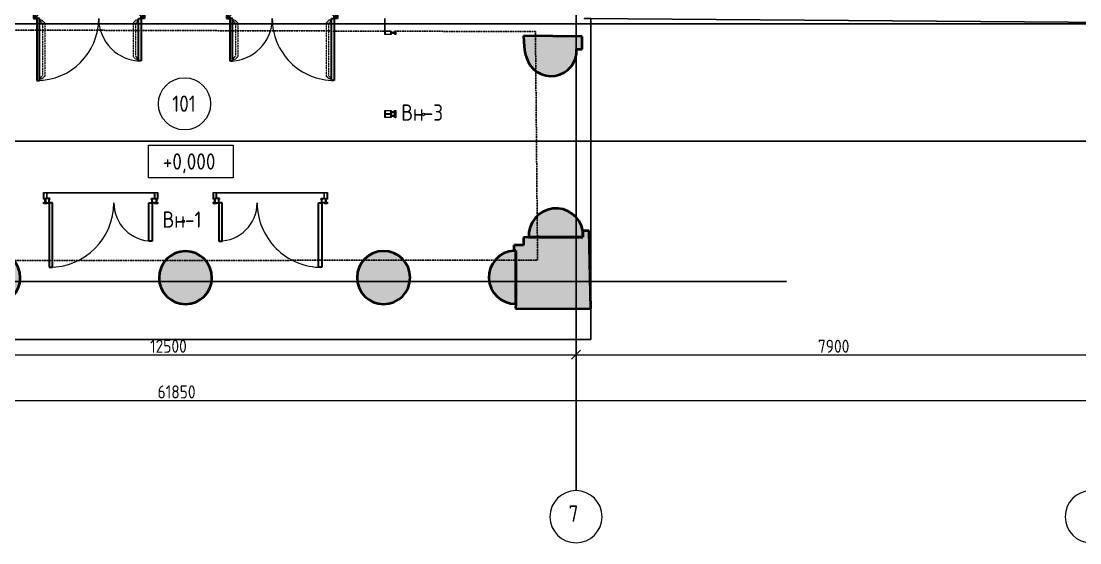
# Model space of a CAD drawing. Header units: millimetres. Extents: x -33838 to 476301, y -41806 to 120107.
# Drawn here: x 22603 to 38835, y -5853 to 2147 of the extents above; entities that cross this region are included whole.
import ezdxf

# ---------------------------------------------------------------- set-up
doc = ezdxf.new("R2010")
doc.units = ezdxf.units.MM
doc.linetypes.add('ADSK_Линия сетки', pattern=[25, 20, -2.5, 0, -2.5])
doc.linetypes.add('ADSK_Сверху', pattern=[4.5, 3, -1.5])
for name, color, linetype, lineweight in [('Аннотация', 7, 'Continuous', 9), ('Витраж', 251, 'Continuous', 18), ('Двери', 251, 'Continuous', 18), ('Марки', 7, 'Continuous', 20), ('Марки помещений', 7, 'Continuous', 20), ('Оси', 7, 'Continuous', 9), ('Отметки', 7, 'Continuous', 9), ('Перекрытие', 7, 'Continuous', 18), ('Стены', 7, 'Continuous', 18), ('Стены разрез', 7, 'Continuous', 40), ('Узлы', 7, 'Continuous', 18)]:
    doc.layers.add(name, color=color, linetype=linetype, lineweight=lineweight)
doc.layers.get('Витраж').off()
doc.styles.add('GOST Common_1', font='GOST Common_0.ttf', dxfattribs={"width": 0.9, "height": 200})
doc.styles.add('GOST Common_2', font='GOST Common_0.ttf', dxfattribs={"width": 0.9, "height": 250})
doc.styles.add('ISOCPEUR', font='isocpeur.ttf', dxfattribs={"height": 250})
doc.dimstyles.new('ADSK_Основной_2_мм_Округление_до_1_мм', dxfattribs={"dimscale": 304.8, "dimtxt": 201.142999, "dimasz": 0.463911, "dimexe": 0.492126, "dimexo": 0.492126, "dimgap": 0.098425, "dimtad": 1, "dimdec": 0, "dimdsep": 46, "dimtxsty": 'GOST Common_1', "dimblk1": 'OBLIQUE', "dimblk2": 'OBLIQUE', "dimsah": 1, "dimcen": 0.09, "dimdle": 0.492126, "dimazin": 2, "dimtfac": 1, "dimtdec": 4, "dimtix": 1, "dimtmove": 0, "dimatfit": 3, "dimfxl": 1, "dimtvp": 1, "dimtolj": 1, "dimtzin": 0, "dimlwd": 20, "dimlwe": 20, "dimarcsym": 2})

# ---------------------------------------------------------------- blocks, each defined once
blk = doc.blocks.new('Портик главного входа - Портик главного входа-658663-01 План 1-го этажа маркировочный')
at = {"layer": 'Стены', "true_color": 0xc0c0c0}
h = blk.add_hatch(color=9, dxfattribs=at)
h.paths.add_polyline_path([(22181, -2195), (22252, -2189), (22321, -2170), (22385, -2140), (22443, -2100), (22494, -2049), (22534, -1991), (22564, -1927), (22583, -1858), (22589, -1787), (22583, -1717), (22564, -1648), (22534, -1584), (22494, -1525), (22443, -1475), (22385, -1435), (22321, -1404), (22252, -1386), (22181, -1380), (22111, -1386), (22042, -1404), (21977, -1435), (21919, -1475), (21869, -1525), (21828, -1584), (21798, -1648), (21780, -1717), (21774, -1787), (21780, -1858), (21798, -1927), (21828, -1991), (21869, -2049), (21919, -2100), (21977, -2140), (22042, -2170), (22111, -2189)])
h.paths.add_polyline_path([(25122, -2192), (25193, -2186), (25261, -2168), (25325, -2138), (25383, -2097), (25433, -2047), (25474, -1990), (25504, -1924), (25522, -1857), (25528, -1787), (25522, -1716), (25504, -1648), (25474, -1584), (25433, -1526), (25383, -1476), (25325, -1435), (25261, -1406), (25193, -1387), (25122, -1381), (25052, -1387), (24984, -1406), (24920, -1435), (24862, -1476), (24812, -1526), (24771, -1584), (24741, -1648), (24723, -1716), (24717, -1787), (24723, -1857), (24741, -1925), (24771, -1990), (24812, -2047), (24862, -2097), (24920, -2138), (24984, -2168), (25052, -2186)])
h.paths.add_polyline_path([(28160, -2192), (28230, -2186), (28299, -2168), (28363, -2138), (28421, -2097), (28472, -2047), (28512, -1989), (28542, -1924), (28561, -1856), (28567, -1785), (28561, -1714), (28542, -1646), (28512, -1581), (28472, -1523), (28421, -1473), (28363, -1432), (28299, -1402), (28230, -1384), (28160, -1378), (28089, -1384), (28020, -1402), (27956, -1432), (27898, -1473), (27848, -1523), (27806, -1584), (27777, -1648), (27759, -1714), (27753, -1785), (27759, -1856), (27777, -1924), (27807, -1989), (27848, -2047), (27898, -2097), (27956, -2138), (28020, -2168), (28089, -2186)])
h.paths.add_polyline_path([(30185, -2190), (30185, -1372), (30158, -1372), (30088, -1383), (30022, -1405), (29960, -1438), (29905, -1481), (29858, -1532), (29820, -1592), (29793, -1656), (29778, -1724), (29774, -1794), (29782, -1864), (29802, -1931), (29834, -1994), (29875, -2050), (29925, -2099), (29983, -2138), (30047, -2167), (30115, -2184), (30184, -2190)])
h.paths.add_polyline_path([(20154, -2185), (20155, -2185), (20224, -2174), (20290, -2152), (20351, -2118), (20405, -2074), (20451, -2022), (20487, -1962), (20513, -1898), (20526, -1829), (20528, -1760), (20518, -1691), (20496, -1624), (20463, -1563), (20420, -1508), (20368, -1462), (20309, -1425), (20244, -1399), (20176, -1384), (20106, -1382), (20106, -2185)])
h.paths.add_polyline_path([(19810, -1170), (19897, -1170), (19892, -1101), (19876, -1034), (19848, -970), (19810, -912), (19763, -861), (19707, -819), (19646, -788), (19580, -767), (19511, -757), (19442, -760), (19374, -774), (19309, -800), (19250, -836), (19198, -882), (19154, -935), (19121, -996), (19098, -1061), (19086, -1130), (19086, -1170), (19763, -1170)])
h.paths.add_polyline_path([(30425, -1168), (31215, -1168), (31215, -1066), (31197, -1001), (31168, -937), (31128, -879), (31080, -828), (31023, -786), (30960, -755), (30893, -734), (30824, -725), (30753, -727), (30685, -741), (30619, -767), (30559, -803), (30506, -848), (30461, -902), (30425, -963), (30400, -1029), (30387, -1098), (30385, -1168), (30400, -1168)])
h.paths.add_polyline_path([(30758, 1304), (30825, 1316), (30888, 1338), (30947, 1371), (30999, 1413), (31044, 1464), (31078, 1521), (31104, 1590), (31116, 1650), (31118, 1718), (31205, 1718), (31205, 1911), (30304, 1921), (30314, 1755), (30321, 1699), (30333, 1644), (30351, 1590), (30375, 1527), (30409, 1469), (30452, 1417), (30503, 1374), (30562, 1340), (30625, 1317), (30691, 1305)])
h.paths.add_polyline_path([(19486, 1312), (19555, 1314), (19623, 1327), (19688, 1352), (19748, 1387), (19800, 1432), (19845, 1485), (19880, 1545), (19904, 1610), (19916, 1678), (19917, 1748), (19911, 1929), (19074, 1927), (19071, 1732), (19106, 1731), (19110, 1662), (19125, 1594), (19152, 1530), (19189, 1472), (19235, 1420), (19290, 1378), (19351, 1345), (19417, 1323)])
h = blk.add_hatch(color=9, dxfattribs=at)
h.paths.add_polyline_path([(20154, -2285), (20154, -2185), (20106, -2185), (20106, -1382), (20102, -1300), (19983, -1306), (19986, -1172), (19848, -1170), (19086, -1170), (19086, -1130), (18984, -1129), (18973, -2272), (20106, -2284)])
h.paths.add_polyline_path([(31336, -2266), (31336, -2266), (31314, -1066), (31215, -1069), (31215, -1168), (30385, -1168), (30304, -1169), (30306, -1290), (30158, -1290), (30158, -1372), (30185, -1372), (30185, -2260), (31215, -2265)])
at = {"layer": 'Стены разрез'}
for p, q in [((19074, 1927), (19071, 1732)), ((19911, 1929), (19074, 1927)), ((19917, 1748), (19911, 1929)), ((31205, 1911), (30304, 1921)), ((30304, 1921), (30314, 1755)), ((31205, 1717), (31205, 1911)), ((19071, 1732), (19106, 1731)), ((31118, 1718), (31205, 1717)), ((18984, -1129), (18973, -2272)), ((19086, -1130), (18984, -1129)), ((19086, -1170), (19086, -1130)), ((19086, -1130), (19086, -1170)), ((31314, -1066), (31215, -1069)), ((31215, -1069), (31215, -1168)), ((31215, -1168), (31215, -1069)), ((31336, -2266), (31314, -1066)), ((19897, -1170), (19086, -1170)), ((19086, -1170), (19897, -1170)), ((19986, -1172), (19897, -1170)), ((19983, -1306), (19986, -1172)), ((30306, -1290), (30158, -1290)), ((30158, -1290), (30158, -1372)), ((30385, -1168), (30304, -1169)), ((30304, -1169), (30306, -1290)), ((31215, -1168), (30385, -1168)), ((30385, -1168), (31215, -1168)), ((20102, -1300), (19983, -1306)), ((20106, -1382), (20102, -1300)), ((20106, -2185), (20106, -1382)), ((20106, -1382), (20106, -2185)), ((30158, -1372), (30185, -1372)), ((30185, -1372), (30158, -1372)), ((30185, -1372), (30185, -2190)), ((30185, -2190), (30185, -1372)), ((18973, -2272), (20154, -2285)), ((20155, -2185), (20106, -2185)), ((20106, -2185), (20155, -2185)), ((20154, -2285), (20155, -2185)), ((30185, -2190), (30184, -2260)), ((30184, -2260), (31336, -2266))]:
    blk.add_line(p, q, dxfattribs=at)
for centre, radius, start, end in [((19512, 1717), 406, 178.0561, 4.2426), ((30861, 1792), 548, 183.9414, 201.6611), ((30728, 1694), 391, 195.3858, 3.4754), ((19491, -1163), 406, 358.9667, 175.3408), ((30803, -1143), 419, 10.2053, 183.4587), ((20126, -1784), 402, 274.0488, 92.8494), ((22181, -1787), 408, 0, 180), ((25122, -1787), 406, 0, 180), ((28160, -1785), 407, 0, 180), ((30183, -1781), 409, 93.5576, 270.224), ((28160, -1785), 407, 180, 360), ((22181, -1787), 408, 180, 360), ((25122, -1787), 406, 180, 360)]:
    blk.add_arc(centre, radius, start, end, dxfattribs=at)
blk = doc.blocks.new('Прямоугольный импост - 50х167-1638810-01 План 1-го этажа маркировочный')
at = {"layer": 'Узлы', "color": 5, "true_color": 0x0000ff}
for p, q in [((-25, 123), (-25, 25)), ((25, 123), (-25, 123)), ((-25, 25), (-18, 25)), ((-22, 28), (-22, 120)), ((-22, 120), (-18, 120)), ((-21, 28), (-22, 28)), ((-21, 31), (-21, 28)), ((-4, 32), (-20, 32)), ((-17, 29), (-16, 29)), ((-16, 118), (-16, 117)), ((-16, 117), (-10, 117)), ((-15, 25), (-12, 25)), ((-11, 26), (-11, 29)), ((-10, 117), (-10, 118)), ((-10, 29), (-6, 29)), ((-10, 29), (-10, 27)), ((-10, 27), (-8, 27)), ((-9, 120), (9, 120)), ((-8, 27), (-8, 2)), ((-8, 2), (-7, 2)), ((-8, -19), (-8, 0)), ((-7, 0), (-8, 0)), ((-6, 2), (-6, 1)), ((-5, 29), (-5, 26)), ((-5, 5), (-5, 28)), ((-3, 5), (-5, 5)), ((-4, 25), (-1, 25)), ((-3, 29), (-3, 30)), ((3, 29), (-3, 29)), ((-3, -1), (-1, 4)), ((-1, 25), (0, 26)), ((0, 26), (1, 25)), ((1, 25), (4, 25)), ((1, 4), (3, -1)), ((3, 30), (3, 29)), ((5, 5), (3, 5)), ((20, 32), (4, 32)), ((5, 26), (5, 29)), ((5, 28), (5, 5)), ((6, 29), (10, 29)), ((6, 1), (6, 2)), ((7, 2), (8, 2)), ((8, 0), (7, 0)), ((8, 2), (8, 27)), ((8, 27), (10, 27)), ((8, -19), (8, 0)), ((10, 118), (10, 117)), ((10, 117), (16, 117)), ((10, 27), (10, 29)), ((11, 29), (11, 26)), ((12, 25), (15, 25)), ((16, 117), (16, 118)), ((16, 29), (17, 29)), ((18, 120), (22, 120)), ((18, 25), (25, 25)), ((21, 28), (21, 31)), ((22, 28), (21, 28)), ((22, 120), (22, 28)), ((25, 25), (25, 123)), ((-25, -25), (-25, -30)), ((-25, -32), (-25, -45)), ((-25, -45), (25, -45)), ((-22, -25), (-25, -25)), ((-24, -30), (-23, -30)), ((-24, -43), (-24, -33)), ((-24, -33), (-23, -33)), ((-8, -43), (-24, -43)), ((-23, -31), (-23, -31)), ((-23, -33), (-20, -38)), ((-19, -28), (-22, -28)), ((-20, -34), (-20, -30)), ((-20, -30), (-17, -30)), ((-18, -37), (-20, -34)), ((-6, -25), (-18, -25)), ((-16, -29), (-16, -27)), ((-16, -27), (-8, -27)), ((-7, -19), (-8, -19)), ((-8, -27), (-8, -28)), ((0, -28), (-8, -28)), ((0, -43), (-8, -43)), ((-7, -19), (-7, -19)), ((-7, -19), (-6, -19)), ((-6, -19), (-4, -19)), ((-5, -24), (-6, -25)), ((-2, -1), (-5, -4)), ((-5, -4), (-5, -19)), ((-5, -4), (5, -4)), ((5, -25), (-5, -25)), ((-5, -25), (-5, -24)), ((-4, -19), (-4, -19)), ((-4, -19), (-4, -19)), ((-4, -19), (-3, -19)), ((-3, -19), (-3, -1)), ((2, -1), (-2, -1)), ((0, -27), (0, -28)), ((0, -28), (0, -27)), ((8, -28), (0, -28)), ((16, -43), (0, -43)), ((5, -4), (2, -1)), ((3, -1), (3, -19)), ((3, -19), (4, -19)), ((4, -19), (4, -19)), ((4, -19), (4, -19)), ((4, -19), (6, -19)), ((5, -4), (5, -19)), ((6, -25), (5, -24)), ((5, -24), (5, -25)), ((6, -19), (7, -19)), ((18, -25), (6, -25)), ((7, -19), (7, -19)), ((8, -19), (7, -19)), ((8, -28), (8, -27)), ((8, -27), (16, -27)), ((16, -27), (16, -29)), ((24, -43), (16, -43)), ((17, -30), (20, -30)), ((18, -27), (18, -27)), ((20, -34), (18, -37)), ((22, -28), (19, -28)), ((20, -30), (20, -34)), ((20, -38), (23, -33)), ((24, -25), (22, -25)), ((23, -27), (23, -27)), ((23, -30), (24, -30)), ((23, -31), (23, -31)), ((23, -33), (24, -33)), ((24, -33), (24, -43)), ((25, -30), (25, -25)), ((25, -45), (25, -32))]:
    blk.add_line(p, q, dxfattribs=at)
at = {"layer": 'Узлы', "color": 5, "lineweight": 9, "true_color": 0x0000ff}
for p, q in [((0, 34), (-2, 32)), ((-2, 32), (-2, -1)), ((2, 32), (0, 34)), ((2, -1), (2, 32)), ((-8, -25), (-8, -19)), ((-6, -29), (-6, -28)), ((6, -29), (-6, -29)), ((-5, -32), (-5, -29)), ((-5, -32), (5, -32)), ((4, -33), (-4, -33)), ((-3, -19), (-3, -25)), ((-3, -32), (-3, -29)), ((3, -19), (3, -25)), ((3, -32), (3, -29)), ((5, -32), (5, -29)), ((6, -28), (6, -29)), ((8, -19), (8, -25))]:
    blk.add_line(p, q, dxfattribs=at)
at = {"layer": 'Узлы', "color": 5, "true_color": 0x0000ff}
for centre, radius, start, end in [((-20, 31), 0.762, 90, 180), ((-18, 118), 1.52, 0, 90), ((-17, 28), 1.27, 90, 180), ((-16, 28), 2.29, 180, 225.1897), ((-18, 26), 0.381, 270, 45.1897), ((-16, 28), 1.27, 0, 90), ((-17, 28), 2.29, 314.8103, 0), ((-15, 26), 0.381, 134.8103, 270), ((-12, 26), 0.762, 270, 0), ((-10, 29), 0.762, 90, 180), ((-9, 118), 1.52, 90, 180), ((-10, 27), 0.762, 180, 270), ((-8, 2), 0.254, 180, 270), ((-8, 0), 0.254, 90, 180), ((-7, 28), 1.52, 360, 90), ((-7, 2), 0.254, 360, 90), ((-7, 1), 0.254, 270, 360), ((-6, 29), 0.762, 0, 90), ((-4, 26), 0.762, 180, 270), ((-4, 30), 1.52, 360, 90), ((0, 4), 3.63, 17.5064, 162.4936), ((0, 4), 1.09, 15, 165), ((4, 30), 1.52, 90, 180), ((4, 26), 0.762, 270, 0), ((6, 29), 0.762, 90, 180), ((7, 28), 1.52, 90, 180), ((7, 2), 0.254, 90, 180), ((7, 1), 0.254, 180, 270), ((8, 2), 0.254, 270, 0), ((8, 0), 0.254, 0, 90), ((9, 118), 1.52, 0, 90), ((10, 29), 0.762, 0, 90), ((10, 27), 0.762, 270, 0), ((12, 26), 0.762, 180, 270), ((16, 28), 1.27, 90, 180), ((17, 28), 2.29, 180, 225.1897), ((15, 26), 0.381, 270, 45.1897), ((18, 118), 1.52, 90, 180), ((17, 28), 1.27, 0, 90), ((16, 28), 2.29, 314.8103, 0), ((18, 26), 0.381, 134.8103, 270), ((20, 31), 0.762, 0, 90), ((-25, -25), 0.508, 90, 180), ((-24, -30), 0.762, 180, 270), ((-23, -32), 1.52, 90, 180), ((-21, -27), 2.29, 134.8103, 180), ((-22, -27), 1.27, 180, 270), ((-23, -32), 1.27, 288.6629, 90), ((-23, -32), 1.02, 270, 90), ((-22, -25), 0.381, 314.8103, 90), ((-19, -37), 1.02, 210, 30), ((-18, -25), 0.381, 90, 225.1897), ((-20, -27), 2.29, 0, 45.1897), ((-19, -27), 1.27, 270, 0), ((-17, -29), 1.52, 270, 0), ((17, -29), 1.52, 180, 270), ((18, -25), 0.381, 314.8103, 90), ((20, -27), 2.29, 134.8103, 180), ((19, -27), 1.27, 180, 270), ((19, -37), 1.02, 150, 330), ((21, -27), 2.29, 0, 45.1897), ((22, -25), 0.381, 90, 225.1897), ((22, -27), 1.27, 270, 0), ((23, -32), 1.27, 90, 251.3371), ((23, -32), 1.02, 90, 270), ((23, -32), 1.52, 360, 90), ((24, -25), 0.508, 0, 90), ((24, -30), 0.762, 270, 0)]:
    blk.add_arc(centre, radius, start, end, dxfattribs=at)
at = {"layer": 'Узлы', "color": 5, "lineweight": 9, "true_color": 0x0000ff}
for centre, radius, start, end in [((-4, -32), 1.38, 200.9416, 339.0732), ((0, -29), 4.19, 234.2873, 305.7127), ((4, -32), 1.38, 200.9416, 339.0732)]:
    blk.add_arc(centre, radius, start, end, dxfattribs=at)
blk = doc.blocks.new('AC_ДверьВитражная_Двупольная_Алюминиевая - Двн-1п-1787718-01 План 1-го этажа маркировочный')
at = {"layer": 'Двери', "lineweight": 30}
for p, q in [((-788.8125, 1022.525), (-738.8125, 1022.525)), ((-788.8125, 32.5), (-788.8125, 1022.525)), ((-738.8125, 1022.525), (-738.8125, 32.5)), ((788.8125, 620.1), (738.8125, 620.1)), ((738.8125, 620.1), (738.8125, 32.5)), ((788.8125, 32.5), (788.8125, 620.1)), ((-848.8125, 32.5), (-788.8125, 32.5)), ((-848.8125, -32.5), (-848.8125, 32.5)), ((-738.8125, 32.5), (-788.8125, 32.5)), ((-788.8125, 32.5), (-788.8125, -17.5)), ((738.8125, 32.5), (788.8125, 32.5)), ((848.8125, 32.5), (788.8125, 32.5)), ((788.8125, 32.5), (788.8125, -17.5)), ((848.8125, -32.5), (848.8125, 32.5)), ((-778.8125, -32.5), (-848.8125, -32.5)), ((-788.8125, -17.5), (-778.8125, -17.5)), ((-778.8125, -17.5), (-778.8125, -32.5)), ((788.8125, -17.5), (778.8125, -17.5)), ((778.8125, -17.5), (778.8125, -32.5)), ((778.8125, -32.5), (848.8125, -32.5))]:
    blk.add_line(p, q, dxfattribs=at)
at = {"layer": 'Двери'}
for centre, radius, start, end in [((-788.8125, 32.5), 990.025, 360, 90), ((788.8125, 32.5), 587.6, 90, 180)]:
    blk.add_arc(centre, radius, start, end, dxfattribs=at)
blk = doc.blocks.new('AC_ДверьВитражная_Двупольная_Алюминиевая - Двн-1л-1787725-01 План 1-го этажа маркировочный')
at = {"layer": 'Двери', "lineweight": 30}
for p, q in [((788.8125, 1022.5), (738.8125, 1022.5)), ((738.8125, 1022.5), (738.8125, 32.5)), ((788.8125, 32.5), (788.8125, 1022.5)), ((-788.8125, 620.125), (-738.8125, 620.125)), ((-788.8125, 32.5), (-788.8125, 620.125)), ((-738.8125, 620.125), (-738.8125, 32.5)), ((-848.8125, 32.5), (-788.8125, 32.5)), ((-848.8125, -32.5), (-848.8125, 32.5)), ((-738.8125, 32.5), (-788.8125, 32.5)), ((-788.8125, 32.5), (-788.8125, -17.5)), ((738.8125, 32.5), (788.8125, 32.5)), ((848.8125, 32.5), (788.8125, 32.5)), ((788.8125, 32.5), (788.8125, -17.5)), ((848.8125, -32.5), (848.8125, 32.5)), ((-778.8125, -32.5), (-848.8125, -32.5)), ((-788.8125, -17.5), (-778.8125, -17.5)), ((-778.8125, -17.5), (-778.8125, -32.5)), ((788.8125, -17.5), (778.8125, -17.5)), ((778.8125, -17.5), (778.8125, -32.5)), ((778.8125, -32.5), (848.8125, -32.5))]:
    blk.add_line(p, q, dxfattribs=at)
at = {"layer": 'Двери'}
for centre, radius, start, end in [((788.8125, 32.5), 990, 90, 180), ((-788.8125, 32.5), 587.625, 360, 90)]:
    blk.add_arc(centre, radius, start, end, dxfattribs=at)
blk = doc.blocks.new('Прямоугольный импост - 50х167-V207-01 План 1-го этажа маркировочный')
at = {"layer": 'Узлы', "color": 5, "true_color": 0x0000ff}
for p, q in [((-25, 123), (-25, 25)), ((25, 123), (-25, 123)), ((-25, 25), (-18, 25)), ((-22, 28), (-22, 120)), ((-22, 120), (-18, 120)), ((-21, 28), (-22, 28)), ((-21, 31), (-21, 28)), ((-4, 32), (-20, 32)), ((-17, 29), (-16, 29)), ((-16, 118), (-16, 117)), ((-16, 117), (-10, 117)), ((-15, 25), (-12, 25)), ((-11, 26), (-11, 29)), ((-10, 117), (-10, 118)), ((-10, 29), (-6, 29)), ((-10, 29), (-10, 27)), ((-10, 27), (-8, 27)), ((-9, 120), (9, 120)), ((-8, 27), (-8, 2)), ((-8, 2), (-7, 2)), ((-8, -19), (-8, 0)), ((-7, 0), (-8, 0)), ((-6, 2), (-6, 1)), ((-5, 29), (-5, 26)), ((-5, 5), (-5, 28)), ((-3, 5), (-5, 5)), ((-4, 25), (-1, 25)), ((-3, 29), (-3, 30)), ((1, 29), (-3, 29)), ((-3, -1), (-1, 4)), ((-1, 25), (0, 26)), ((0, 26), (1, 25)), ((10, 118), (10, 117)), ((10, 117), (16, 117)), ((16, 117), (16, 118)), ((18, 120), (22, 120)), ((22, 120), (22, 33)), ((25, 33), (25, 123)), ((-25, -25), (-25, -30)), ((-25, -32), (-25, -45)), ((-25, -45), (25, -45)), ((-22, -25), (-25, -25)), ((-24, -30), (-23, -30)), ((-24, -43), (-24, -33)), ((-24, -33), (-23, -33)), ((-8, -43), (-24, -43)), ((-23, -31), (-23, -31)), ((-23, -33), (-20, -38)), ((-19, -28), (-22, -28)), ((-20, -34), (-20, -30)), ((-20, -30), (-17, -30)), ((-18, -37), (-20, -34)), ((-6, -25), (-18, -25)), ((-16, -29), (-16, -27)), ((-16, -27), (-8, -27)), ((-7, -19), (-8, -19)), ((-8, -27), (-8, -28)), ((0, -28), (-8, -28)), ((0, -43), (-8, -43)), ((-7, -19), (-7, -19)), ((-7, -19), (-6, -19)), ((-6, -19), (-4, -19)), ((-5, -24), (-6, -25)), ((-2, -1), (-5, -4)), ((-5, -4), (-5, -19)), ((-5, -4), (1, -4)), ((1, -25), (-5, -25)), ((-5, -25), (-5, -24)), ((-4, -19), (-4, -19)), ((-4, -19), (-4, -19)), ((-4, -19), (-3, -19)), ((-3, -19), (-3, -1)), ((1, -1), (-2, -1)), ((0, -27), (0, -28)), ((0, -28), (0, -27)), ((16, -43), (0, -43)), ((24, -43), (16, -43)), ((20, -34), (18, -37)), ((20, -32), (20, -34)), ((20, -38), (23, -33)), ((23, -33), (24, -33)), ((24, -33), (24, -43)), ((25, -45), (25, -32))]:
    blk.add_line(p, q, dxfattribs=at)
at = {"layer": 'Узлы', "color": 5, "lineweight": 9, "true_color": 0x0000ff}
for p, q in [((0, 34), (-2, 32)), ((-2, 32), (-2, -1)), ((1, 33), (0, 34)), ((-8, -25), (-8, -19)), ((-6, -29), (-6, -28)), ((1, -29), (-6, -29)), ((-5, -32), (-5, -29)), ((-5, -32), (5, -32)), ((4, -33), (-4, -33)), ((-3, -19), (-3, -25)), ((-3, -32), (-3, -29))]:
    blk.add_line(p, q, dxfattribs=at)
at = {"layer": 'Узлы', "color": 5, "true_color": 0x0000ff}
for centre, radius, start, end in [((-20, 31), 0.762, 90, 180), ((-18, 118), 1.52, 0, 90), ((-17, 28), 1.27, 90, 180), ((-16, 28), 2.29, 180, 225.1897), ((-18, 26), 0.381, 270, 45.1897), ((-16, 28), 1.27, 0, 90), ((-17, 28), 2.29, 314.8103, 0), ((-15, 26), 0.381, 134.8103, 270), ((-12, 26), 0.762, 270, 0), ((-10, 29), 0.762, 90, 180), ((-9, 118), 1.52, 90, 180), ((-10, 27), 0.762, 180, 270), ((-8, 2), 0.254, 180, 270), ((-8, 0), 0.254, 90, 180), ((-7, 28), 1.52, 360, 90), ((-7, 2), 0.254, 360, 90), ((-7, 1), 0.254, 270, 360), ((-6, 29), 0.762, 0, 90), ((-4, 26), 0.762, 180, 270), ((-4, 30), 1.52, 360, 90), ((0, 4), 3.63, 65.1521, 162.4936), ((0, 4), 1.09, 15, 165), ((9, 118), 1.52, 0, 90), ((18, 118), 1.52, 90, 180), ((-25, -25), 0.508, 90, 180), ((-24, -30), 0.762, 180, 270), ((-23, -32), 1.52, 90, 180), ((-21, -27), 2.29, 134.8103, 180), ((-22, -27), 1.27, 180, 270), ((-23, -32), 1.27, 288.6629, 90), ((-23, -32), 1.02, 270, 90), ((-22, -25), 0.381, 314.8103, 90), ((-19, -37), 1.02, 210, 30), ((-18, -25), 0.381, 90, 225.1897), ((-20, -27), 2.29, 0, 45.1897), ((-19, -27), 1.27, 270, 0), ((-17, -29), 1.52, 270, 0), ((19, -37), 1.02, 150, 330)]:
    blk.add_arc(centre, radius, start, end, dxfattribs=at)
at = {"layer": 'Узлы', "color": 5, "lineweight": 9, "true_color": 0x0000ff}
for centre, radius, start, end in [((-4, -32), 1.38, 200.9416, 339.0732), ((0, -29), 4.19, 234.2873, 305.7127), ((4, -32), 1.38, 200.9416, 339.0732)]:
    blk.add_arc(centre, radius, start, end, dxfattribs=at)
blk = doc.blocks.new('Прямоугольный импост - 50х167-V208-01 План 1-го этажа маркировочный')
at = {"layer": 'Узлы', "color": 5, "true_color": 0x0000ff}
for p, q in [((-25, 123), (-25, 33)), ((25, 123), (-25, 123)), ((-22, 33), (-22, 120)), ((-22, 120), (-18, 120)), ((-16, 118), (-16, 117)), ((-16, 117), (-10, 117)), ((-10, 117), (-10, 118)), ((-9, 120), (9, 120)), ((3, 29), (-1, 29)), ((-1, 25), (0, 26)), ((0, 26), (1, 25)), ((1, 25), (4, 25)), ((1, 4), (3, -1)), ((3, 30), (3, 29)), ((5, 5), (3, 5)), ((20, 32), (4, 32)), ((5, 26), (5, 29)), ((5, 28), (5, 5)), ((6, 29), (10, 29)), ((6, 1), (6, 2)), ((7, 2), (8, 2)), ((8, 0), (7, 0)), ((8, 2), (8, 27)), ((8, 27), (10, 27)), ((8, -19), (8, 0)), ((10, 118), (10, 117)), ((10, 117), (16, 117)), ((10, 27), (10, 29)), ((11, 29), (11, 26)), ((12, 25), (15, 25)), ((16, 117), (16, 118)), ((16, 29), (17, 29)), ((18, 120), (22, 120)), ((18, 25), (25, 25)), ((21, 28), (21, 31)), ((22, 28), (21, 28)), ((22, 120), (22, 28)), ((25, 25), (25, 123)), ((-25, -32), (-25, -45)), ((-25, -45), (25, -45)), ((-24, -43), (-24, -33)), ((-24, -33), (-23, -33)), ((-8, -43), (-24, -43)), ((-23, -33), (-20, -38)), ((-20, -34), (-20, -32)), ((-18, -37), (-20, -34)), ((0, -43), (-8, -43)), ((2, -1), (-1, -1)), ((-1, -4), (5, -4)), ((5, -25), (-1, -25)), ((0, -27), (0, -28)), ((0, -28), (0, -27)), ((8, -28), (0, -28)), ((16, -43), (0, -43)), ((5, -4), (2, -1)), ((3, -1), (3, -19)), ((3, -19), (4, -19)), ((4, -19), (4, -19)), ((4, -19), (4, -19)), ((4, -19), (6, -19)), ((5, -4), (5, -19)), ((6, -25), (5, -24)), ((5, -24), (5, -25)), ((6, -19), (7, -19)), ((18, -25), (6, -25)), ((7, -19), (7, -19)), ((8, -19), (7, -19)), ((8, -28), (8, -27)), ((8, -27), (16, -27)), ((16, -27), (16, -29)), ((24, -43), (16, -43)), ((17, -30), (20, -30)), ((18, -27), (18, -27)), ((20, -34), (18, -37)), ((22, -28), (19, -28)), ((20, -30), (20, -34)), ((20, -38), (23, -33)), ((24, -25), (22, -25)), ((23, -27), (23, -27)), ((23, -30), (24, -30)), ((23, -31), (23, -31)), ((23, -33), (24, -33)), ((24, -33), (24, -43)), ((25, -30), (25, -25)), ((25, -45), (25, -32))]:
    blk.add_line(p, q, dxfattribs=at)
at = {"layer": 'Узлы', "color": 5, "lineweight": 9, "true_color": 0x0000ff}
for p, q in [((0, 34), (-1, 33)), ((2, 32), (0, 34)), ((2, -1), (2, 32)), ((-5, -32), (5, -32)), ((4, -33), (-4, -33)), ((6, -29), (-1, -29)), ((3, -19), (3, -25)), ((3, -32), (3, -29)), ((5, -32), (5, -29)), ((6, -28), (6, -29)), ((8, -19), (8, -25))]:
    blk.add_line(p, q, dxfattribs=at)
at = {"layer": 'Узлы', "color": 5, "true_color": 0x0000ff}
for centre, radius, start, end in [((-18, 118), 1.52, 0, 90), ((-9, 118), 1.52, 90, 180), ((0, 4), 3.63, 17.5064, 114.8479), ((0, 4), 1.09, 15, 165), ((4, 30), 1.52, 90, 180), ((4, 26), 0.762, 270, 0), ((6, 29), 0.762, 90, 180), ((7, 28), 1.52, 90, 180), ((7, 2), 0.254, 90, 180), ((7, 1), 0.254, 180, 270), ((8, 2), 0.254, 270, 0), ((8, 0), 0.254, 0, 90), ((9, 118), 1.52, 0, 90), ((10, 29), 0.762, 0, 90), ((10, 27), 0.762, 270, 0), ((12, 26), 0.762, 180, 270), ((16, 28), 1.27, 90, 180), ((17, 28), 2.29, 180, 225.1897), ((15, 26), 0.381, 270, 45.1897), ((18, 118), 1.52, 90, 180), ((17, 28), 1.27, 0, 90), ((16, 28), 2.29, 314.8103, 0), ((18, 26), 0.381, 134.8103, 270), ((20, 31), 0.762, 0, 90), ((-19, -37), 1.02, 210, 30), ((17, -29), 1.52, 180, 270), ((18, -25), 0.381, 314.8103, 90), ((20, -27), 2.29, 134.8103, 180), ((19, -27), 1.27, 180, 270), ((19, -37), 1.02, 150, 330), ((21, -27), 2.29, 0, 45.1897), ((22, -25), 0.381, 90, 225.1897), ((22, -27), 1.27, 270, 0), ((23, -32), 1.27, 90, 251.3371), ((23, -32), 1.02, 90, 270), ((23, -32), 1.52, 360, 90), ((24, -25), 0.508, 0, 90), ((24, -30), 0.762, 270, 0)]:
    blk.add_arc(centre, radius, start, end, dxfattribs=at)
at = {"layer": 'Узлы', "color": 5, "lineweight": 9, "true_color": 0x0000ff}
for centre, radius, start, end in [((-4, -32), 1.38, 200.9416, 339.0732), ((0, -29), 4.19, 234.2873, 305.7127), ((4, -32), 1.38, 200.9416, 339.0732)]:
    blk.add_arc(centre, radius, start, end, dxfattribs=at)
blk = doc.blocks.new('AC_Дверь_Двупольная - Д-17л 1700х2200h-2039703-01 План 1-го этажа маркировочный')
at = {"layer": 'Двери', "linetype": 'ADSK_Сверху', "lineweight": 9}
for p, q in [((720, 1179), (677, 1137)), ((677, 323), (677, 1137)), ((744, 1161), (714, 1131)), ((744, 1179), (720, 1179)), ((760, 1190), (744, 1190)), ((744, 1190), (744, 1152)), ((744, 1171), (744, 1179)), ((744, 1152), (760, 1152)), ((714, 329), (714, 1131)), ((-760, 890), (-744, 890)), ((-744, 852), (-760, 852)), ((-744, 890), (-744, 852)), ((-744, 871), (-744, 879)), ((-744, 879), (-720, 879)), ((-744, 861), (-714, 831)), ((-720, 879), (-678, 837)), ((-714, 329), (-714, 831)), ((-678, 323), (-678, 837)), ((-744, 299), (-714, 329)), ((744, 299), (714, 329)), ((-744, 309), (-760, 309)), ((-760, 270), (-744, 270)), ((-744, 270), (-744, 309)), ((-744, 289), (-744, 281)), ((-744, 281), (-720, 281)), ((-720, 281), (-678, 323)), ((720, 281), (677, 323)), ((744, 281), (720, 281)), ((744, 270), (744, 309)), ((744, 309), (760, 309)), ((760, 270), (744, 270))]:
    blk.add_line(p, q, dxfattribs=at)
at = {"layer": 'Двери', "lineweight": 30}
for p, q in [((800, 1205), (760, 1205)), ((760, 1205), (760, 255)), ((800, 255), (800, 1205)), ((-800, 905), (-760, 905)), ((-800, 255), (-800, 905)), ((-760, 905), (-760, 255)), ((-850, 255), (-830, 255)), ((-850, 185), (-850, 255)), ((-830, 185), (-850, 185)), ((-830, 255), (-800, 255)), ((-830, 185), (-830, 255)), ((-830, 255), (-830, 185)), ((-790, 185), (-830, 185)), ((-760, 255), (-800, 255)), ((-800, 255), (-800, 215)), ((-800, 215), (-790, 215)), ((-790, 215), (-790, 185)), ((760, 255), (800, 255)), ((800, 215), (790, 215)), ((790, 215), (790, 185)), ((790, 185), (830, 185)), ((830, 255), (800, 255)), ((800, 255), (800, 215)), ((830, 185), (830, 255)), ((850, 255), (830, 255)), ((830, 255), (830, 185)), ((830, 185), (850, 185)), ((850, 185), (850, 255))]:
    blk.add_line(p, q, dxfattribs=at)
at = {"layer": 'Двери'}
for centre, radius, start, end in [((800, 255), 950, 90, 180), ((-800, 255), 650, 360, 90)]:
    blk.add_arc(centre, radius, start, end, dxfattribs=at)
blk = doc.blocks.new('AC_Дверь_Двупольная - Д-17п 1700х2200h-2039706-01 План 1-го этажа маркировочный')
at = {"layer": 'Двери', "lineweight": 30}
for p, q in [((-800, 1205), (-760, 1205)), ((-800, 255), (-800, 1205)), ((-760, 1205), (-760, 255)), ((800, 905), (760, 905)), ((760, 905), (760, 255)), ((800, 255), (800, 905)), ((-850, 255), (-830, 255)), ((-850, 185), (-850, 255)), ((-830, 185), (-850, 185)), ((-830, 255), (-800, 255)), ((-830, 185), (-830, 255)), ((-830, 255), (-830, 185)), ((-790, 185), (-830, 185)), ((-760, 255), (-800, 255)), ((-800, 255), (-800, 215)), ((-800, 215), (-790, 215)), ((-790, 215), (-790, 185)), ((760, 255), (800, 255)), ((800, 215), (790, 215)), ((790, 215), (790, 185)), ((790, 185), (830, 185)), ((830, 255), (800, 255)), ((800, 255), (800, 215)), ((830, 185), (830, 255)), ((850, 255), (830, 255)), ((830, 255), (830, 185)), ((830, 185), (850, 185)), ((850, 185), (850, 255))]:
    blk.add_line(p, q, dxfattribs=at)
at = {"layer": 'Двери', "linetype": 'ADSK_Сверху', "lineweight": 9}
for p, q in [((-760, 1190), (-744, 1190)), ((-744, 1152), (-760, 1152)), ((-744, 1190), (-744, 1152)), ((-744, 1171), (-744, 1179)), ((-744, 1179), (-720, 1179)), ((-744, 1161), (-714, 1131)), ((-720, 1179), (-678, 1137)), ((-678, 323), (-678, 1137)), ((-714, 329), (-714, 1131)), ((720, 879), (677, 837)), ((677, 323), (677, 837)), ((744, 861), (714, 831)), ((714, 329), (714, 831)), ((744, 879), (720, 879)), ((760, 890), (744, 890)), ((744, 890), (744, 852)), ((744, 871), (744, 879)), ((744, 852), (760, 852)), ((-744, 299), (-714, 329)), ((744, 299), (714, 329)), ((-744, 309), (-760, 309)), ((-760, 270), (-744, 270)), ((-744, 270), (-744, 309)), ((-744, 289), (-744, 281)), ((-744, 281), (-720, 281)), ((-720, 281), (-678, 323)), ((720, 281), (677, 323)), ((744, 281), (720, 281)), ((744, 270), (744, 309)), ((744, 309), (760, 309)), ((760, 270), (744, 270))]:
    blk.add_line(p, q, dxfattribs=at)
at = {"layer": 'Двери'}
for centre, radius, start, end in [((-800, 255), 950, 360, 90), ((800, 255), 650, 90, 180)]:
    blk.add_arc(centre, radius, start, end, dxfattribs=at)
blk = doc.blocks.new('Ось сетки - Круг_Ø8 мм-6577-01 План 1-го этажа маркировочный')
at = {"layer": 'Оси', "lineweight": 20}
for start, end in [(360, 180), (180, 360)]:
    blk.add_arc((0, 0), 4, start, end, dxfattribs=at)
blk = doc.blocks.new('ADSK_Марка_Помещение_ОдноЗначение - Номер-247393-01 План 1-го этажа маркировочный')
at = {"layer": 'Марки помещений'}
blk.add_circle((0, 0), 4, dxfattribs=at)
blk = doc.blocks.new('_Oblique')
at = {"color": 0, "linetype": 'ByBlock', "lineweight": -2}
blk.add_line((-0.5, -0.5), (0.5, 0.5), dxfattribs=at)
blk = doc.blocks.new('DIMBLOCK7-01 План 1-го этажа маркировочный')
at = {"color": 0, "lineweight": 20, "transparency": 16777216}
for p, q in [((18460, -2968), (31260, -2968)), ((18610, -3018), (18610, -3118)), ((31110, -3018), (31110, -3118))]:
    blk.add_line(p, q, dxfattribs=at)
at = {"layer": 'Defpoints', "color": 0, "transparency": 16777216}
for p in [(18610, -2868), (31110, -2868), (31110, -2968)]:
    blk.add_point(p, dxfattribs=at)
at = {"color": 0, "lineweight": 20, "transparency": 16777216, "xscale": 141.4, "yscale": 141.4, "zscale": 141.4, "rotation": 180}
blk.add_blockref('_Oblique', (18610, -2968), dxfattribs=at)
at = {"color": 0, "lineweight": 20, "transparency": 16777216, "xscale": 141.4, "yscale": 141.4, "zscale": 141.4}
blk.add_blockref('_Oblique', (31110, -2968), dxfattribs=at)
at = {"color": 0, "lineweight": 25, "transparency": 16777216, "insert": (24860, -2838), "char_height": 200, "width": 711.84, "attachment_point": 5, "style": 'GOST Common_1'}
blk.add_mtext('\\A1;12500', dxfattribs=at)
blk = doc.blocks.new('DIMBLOCK8-01 План 1-го этажа маркировочный')
at = {"color": 0, "lineweight": 20, "transparency": 16777216}
for p, q in [((30960, -2968), (39160, -2968)), ((31110, -3018), (31110, -3118)), ((39010, -3018), (39010, -3118))]:
    blk.add_line(p, q, dxfattribs=at)
at = {"layer": 'Defpoints', "color": 0, "transparency": 16777216}
for p in [(31110, -2868), (39010, -2868), (39010, -2968)]:
    blk.add_point(p, dxfattribs=at)
at = {"color": 0, "lineweight": 20, "transparency": 16777216, "xscale": 141.4, "yscale": 141.4, "zscale": 141.4, "rotation": 180}
blk.add_blockref('_Oblique', (31110, -2968), dxfattribs=at)
at = {"color": 0, "lineweight": 20, "transparency": 16777216, "xscale": 141.4, "yscale": 141.4, "zscale": 141.4}
blk.add_blockref('_Oblique', (39010, -2968), dxfattribs=at)
at = {"color": 0, "lineweight": 25, "transparency": 16777216, "insert": (35060, -2838), "char_height": 200, "width": 605.47, "attachment_point": 5, "style": 'GOST Common_1'}
blk.add_mtext('\\A1;7900', dxfattribs=at)
blk = doc.blocks.new('DIMBLOCK21-01 План 1-го этажа маркировочный')
at = {"color": 0, "lineweight": 20, "transparency": 16777216}
for p, q in [((-6090, -3668), (56060, -3668)), ((-5940, -3718), (-5940, -3818)), ((55910, -3718), (55910, -3818))]:
    blk.add_line(p, q, dxfattribs=at)
at = {"layer": 'Defpoints', "color": 0, "transparency": 16777216}
for p in [(-5940, -3568), (55910, -3568), (55910, -3668)]:
    blk.add_point(p, dxfattribs=at)
at = {"color": 0, "lineweight": 20, "transparency": 16777216, "xscale": 141.4, "yscale": 141.4, "zscale": 141.4, "rotation": 180}
blk.add_blockref('_Oblique', (-5940, -3668), dxfattribs=at)
at = {"color": 0, "lineweight": 20, "transparency": 16777216, "xscale": 141.4, "yscale": 141.4, "zscale": 141.4}
blk.add_blockref('_Oblique', (55910, -3668), dxfattribs=at)
at = {"color": 0, "lineweight": 25, "transparency": 16777216, "insert": (24985, -3538), "char_height": 200, "width": 711.84, "attachment_point": 5, "style": 'GOST Common_1'}
blk.add_mtext('\\A1;61850', dxfattribs=at)
blk = doc.blocks.new('ADSK_Марка_Стена - Экземпляр_ADSK_Позиция-74353-01 План 1-го этажа маркировочный')
at = {"layer": 'Марки', "lineweight": 9}
blk.add_circle((0, 0), 0.2, dxfattribs=at)
blk = doc.blocks.new('Высотные отметки - Рамка-5093-01 План 1-го этажа маркировочный')
at = {"layer": 'Аннотация', "lineweight": 20}
for p, q in [((-6.5, 0), (-6.5, 5)), ((-6.5, 5), (6.5, 5)), ((6.5, 5), (6.5, 0)), ((6.5, 0), (-6.5, 0))]:
    blk.add_line(p, q, dxfattribs=at)

msp = doc.modelspace()

# ---------------------------------------------------------------- linework, layer by layer
at = {"linetype": 'ADSK_Линия сетки', "lineweight": 25}
for p, q in [((31109.91035, -4984.78696), (31109.91035, 44534.78674)), ((-11086.22475, 2106.78828), (57141.71826, 2106.78828)), ((-11086.22475, 306.78828), (57141.71826, 306.78828)), ((-11086.22475, -1843.21172), (34342.3559, -1843.21172)), ((31109.91035, -5052.59678), (31109.91035, -4844.42315))]:
    msp.add_line(p, q, dxfattribs=at)
at = {"color": 251, "lineweight": 25, "true_color": 0x636466}
msp.add_line((18972.64368, -2732.56685), (31336.39547, -2732.56685), dxfattribs=at)
msp.add_lwpolyline([(46033.2121, 20934.05859), (46033.2121, 43759.20652), (56032.61764, 43759.20652), (56213.94922, 8532.30207), (49933.40071, 8532.30207), (49933.40071, 150.23165), (42036.9317, 150.23165), (42036.9317, 2106.78828), (31235.97355, 2186.47811), (31336.39547, 2185.73719), (31336.39547, -2732.56685), (18972.64368, -2732.56685), (18972.64368, 2186.47811), (8272.99741, 2186.47811), (8272.99741, 272.0206), (290.4987, 306.78828), (290.4987, 8529.25245)], dxfattribs=at)
at = {"layer": 'Перекрытие', "color": 251, "lineweight": 25, "true_color": 0x636466}
for p, q in [((28180.43343, 1994.47811), (28180.43343, 2186.47811)), ((31336.39547, -2732.56685), (31336.39547, 2186.47811)), ((22997.43343, -483.52189), (24647.43343, -483.52189)), ((25597.43343, -483.52189), (27247.43343, -483.52189))]:
    msp.add_line(p, q, dxfattribs=at)
at = {"layer": 'Перекрытие', "color": 251, "linetype": 'ADSK_Сверху', "lineweight": 25, "true_color": 0x636466}
for p, q in [((19826.8596, 2012.17921), (22769.17378, 2009.43165)), ((22769.17378, 2009.43165), (25331.91944, 2001.84694)), ((25331.91944, 2001.84694), (28180.43343, 1993.41648)), ((28347.43343, 1992.92222), (30303.97378, 1987.13165)), ((30303.97378, 1987.13165), (30487.88898, 1987.26647)), ((30487.88898, 1987.26647), (30520.44082, -1516.58328)), ((30520.44082, -1516.58328), (19780.18174, -1528.30001))]:
    msp.add_line(p, q, dxfattribs=at)

# ---------------------------------------------------------------- block references
at = {"lineweight": 25, "xscale": 99.99999999999993, "yscale": 99.99999999999993, "zscale": 99.99999999999993}
for p in [(31109.91035, -5452.59678), (39009.91035, -5452.59678)]:
    msp.add_blockref('Ось сетки - Круг_Ø8 мм-6577-01 План 1-го этажа маркировочный', p, dxfattribs=at)
at = {"layer": 'Витраж', "color": 251, "lineweight": 25, "true_color": 0x636466, "extrusion": (0, 0, -1), "rotation": 270.0000000000001}
for p in [(-28302.93343, 749.47811), (-28302.93343, 694.47811)]:
    msp.add_blockref('Прямоугольный импост - 50х167-1638810-01 План 1-го этажа маркировочный', p, dxfattribs=at)
at = {"layer": 'Витраж', "color": 251, "lineweight": 25, "true_color": 0x636466, "extrusion": (0, 0, -1)}
for name, p in [('Прямоугольный импост - 50х167-V208-01 План 1-го этажа маркировочный', (-22972.43343, -606.02189)), ('Прямоугольный импост - 50х167-V207-01 План 1-го этажа маркировочный', (-24672.43343, -606.02189))]:
    msp.add_blockref(name, p, dxfattribs=at)
at = {"layer": 'Двери', "color": 251, "linetype": 'ADSK_Сверху', "lineweight": 25, "true_color": 0x636466, "rotation": 180}
for name, p in [('AC_Дверь_Двупольная - Д-17л 1700х2200h-2039703-01 План 1-го этажа маркировочный', (23642.43343, 2441.47811)), ('AC_Дверь_Двупольная - Д-17п 1700х2200h-2039706-01 План 1-го этажа маркировочный', (26602.43343, 2441.47811))]:
    msp.add_blockref(name, p, dxfattribs=at)
at = {"layer": 'Двери', "color": 251, "lineweight": 25, "true_color": 0x636466, "rotation": 180}
for name, p in [('AC_ДверьВитражная_Двупольная_Алюминиевая - Двн-1л-1787725-01 План 1-го этажа маркировочный', (23822.43343, -605.52189)), ('AC_ДверьВитражная_Двупольная_Алюминиевая - Двн-1п-1787718-01 План 1-го этажа маркировочный', (26422.43343, -605.52189))]:
    msp.add_blockref(name, p, dxfattribs=at)
at = {"layer": 'Марки', "color": 251, "lineweight": 25, "true_color": 0x636466, "xscale": 99.99999999999993, "yscale": 99.99999999999993, "zscale": 99.99999999999993}
for p in [(28773.91129, 717.29696), (25089.31831, -923.08369)]:
    msp.add_blockref('ADSK_Марка_Стена - Экземпляр_ADSK_Позиция-74353-01 План 1-го этажа маркировочный', p, dxfattribs=at)
at = {"layer": 'Марки помещений', "color": 251, "lineweight": 25, "true_color": 0x636466, "xscale": 99.99999999999993, "yscale": 99.99999999999993, "zscale": 99.99999999999993}
msp.add_blockref('ADSK_Марка_Помещение_ОдноЗначение - Номер-247393-01 План 1-го этажа маркировочный', (25107.14863, 878.48479), dxfattribs=at)
at = {"layer": 'Отметки', "color": 251, "lineweight": 25, "true_color": 0x636466, "xscale": 99.99999999999993, "yscale": 99.99999999999993, "zscale": 99.99999999999993}
msp.add_blockref('Высотные отметки - Рамка-5093-01 План 1-го этажа маркировочный', (25202.91748, -256.64376), dxfattribs=at)
at = {"layer": 'Стены', "color": 251, "lineweight": 25, "true_color": 0x636466}
msp.add_blockref('Портик главного входа - Портик главного входа-658663-01 План 1-го этажа маркировочный', (0, 0), dxfattribs=at)
at = {"layer": 'Узлы', "color": 251, "lineweight": 25, "true_color": 0x636466, "extrusion": (0, 0, -1), "rotation": 270.0000000000001}
msp.add_blockref('Прямоугольный импост - 50х167-1638810-01 План 1-го этажа маркировочный', (-28302.93343, 1969.47811), dxfattribs=at)
at = {"layer": 'Узлы', "color": 251, "lineweight": 25, "true_color": 0x636466, "extrusion": (0, 0, -1)}
for name, p in [('Прямоугольный импост - 50х167-V208-01 План 1-го этажа маркировочный', (-25572.43343, -606.02189)), ('Прямоугольный импост - 50х167-V207-01 План 1-го этажа маркировочный', (-27272.43343, -606.02189))]:
    msp.add_blockref(name, p, dxfattribs=at)

# ---------------------------------------------------------------- texts
at = {"lineweight": 25, "insert": (30996.12969, -5280.06342), "char_height": 250, "width": 274.177125, "attachment_point": 1, "style": 'ISOCPEUR'}
msp.add_mtext('\\fGOST Common|b0|i0|c204|p34|;\\W.9;7', dxfattribs=at)
at = {"layer": 'Марки', "color": 251, "lineweight": 25, "true_color": 0x636466, "char_height": 250, "attachment_point": 1, "style": 'GOST Common_2'}
for s, insert, width in [('Вн', (28429.83045, 870.2781), 418.480875), ('-3', (28775.1117, 870.2781), 389.620125), ('Вн', (24769.08746, -770.10255), 418.480875), ('-1', (25114.36871, -770.10255), 331.898625)]:
    msp.add_mtext(s, dxfattribs=dict(at, insert=insert, width=width))
at = {"layer": 'Марки помещений', "color": 251, "lineweight": 25, "true_color": 0x636466, "insert": (24918.59137, 1006.20986), "char_height": 250, "width": 468.9871875, "attachment_point": 1, "style": 'GOST Common_2'}
msp.add_mtext('101', dxfattribs=at)
at = {"layer": 'Отметки', "color": 251, "lineweight": 25, "true_color": 0x636466, "insert": (24774.24141, 120.06331), "char_height": 250, "width": 1028.8225687, "attachment_point": 1, "line_spacing_factor": 1.022761, "style": 'GOST Common_2'}
msp.add_mtext('+0,000', dxfattribs=at)

# ---------------------------------------------------------------- dimensions: what is measured, and where the dimension line sits
at = {"lineweight": 25}
for base, p1, p2, override, picture, middle in [((31109.91035, -2967.9078), (18609.91035, -2867.9229), (31109.91035, -2867.9229), {"dimpost": '<>', "dimfxl": 12500}, 'DIMBLOCK7-01 План 1-го этажа маркировочный', (24859.91035, -2837.9078)), ((39009.91035, -2967.9078), (31109.91035, -2867.9229), (39009.91035, -2867.9229), {"dimpost": '<>', "dimfxl": 7900}, 'DIMBLOCK8-01 План 1-го этажа маркировочный', (35059.91035, -2837.9078)), ((55909.91035, -3667.9078), (-5940.08965, -3567.9229), (55909.91035, -3567.9229), {"dimpost": '<>', "dimfxl": 61850}, 'DIMBLOCK21-01 План 1-го этажа маркировочный', (24984.91035, -3537.9078))]:
    dim = msp.add_linear_dim(base=base, p1=p1, p2=p2, dimstyle='ADSK_Основной_2_мм_Округление_до_1_мм', override=override, dxfattribs=at)
    dim.commit()
    dim.dimension.update_dxf_attribs({"geometry": picture, "text_midpoint": middle})

doc.saveas('drawing.dxf')
